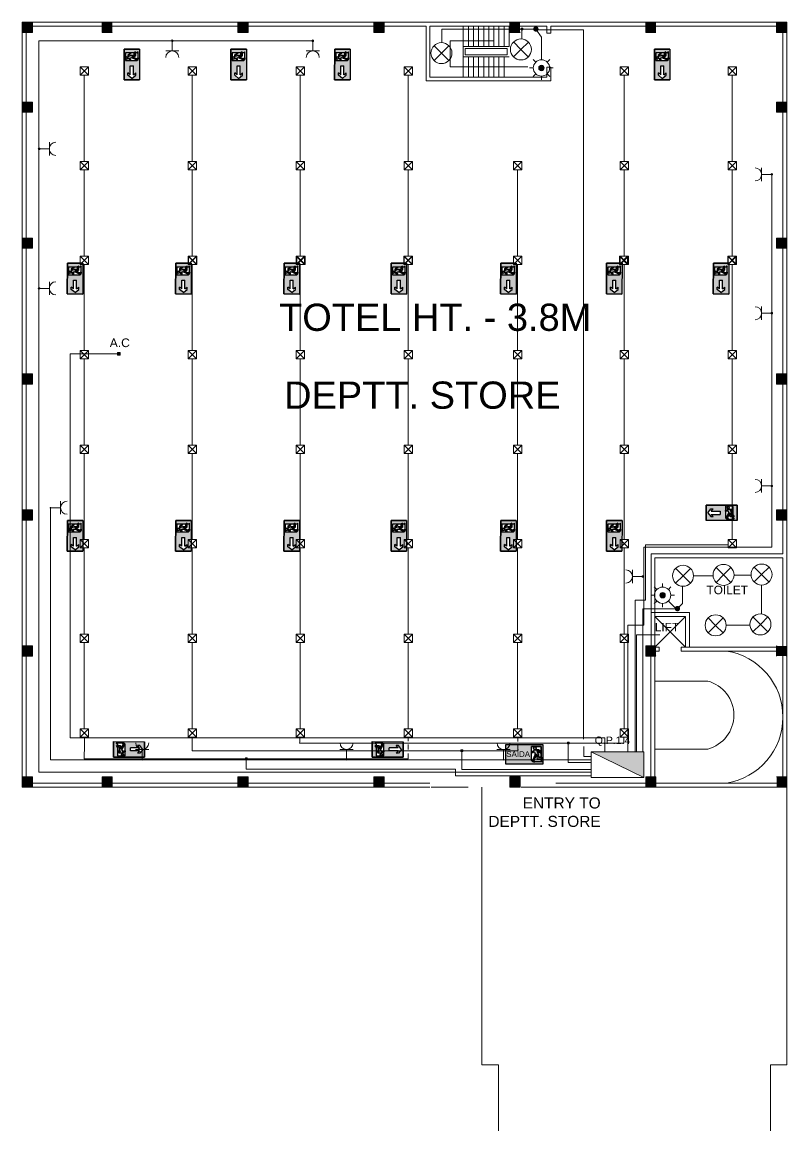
# Model space of a CAD drawing. Extents: x -17539 to 1421, y -3169 to 802964.
# Drawn here: x 92.1 to 137.1, y 411.4 to 476.6 of the extents above; entities that cross this region are included whole.
import ezdxf
from ezdxf.enums import TextEntityAlignment as Align

# ---------------------------------------------------------------- set-up
doc = ezdxf.new("R2010")
doc.units = 0
doc.header["$LTSCALE"] = 25
doc.header["$MEASUREMENT"] = 0
doc.linetypes.add('CENTER2', pattern=[1.125, 0.75, -0.125, 0.125, -0.125])
doc.linetypes.add('DASHED2', pattern=[0.375, 0.25, -0.125])
doc.layers.get('0').update_dxf_attribs({"lineweight": 9})
for name, color, linetype, lineweight in [('Iluminação', 10, 'Continuous', 9), ('Quadros', 50, 'Continuous', 9), ('www.cadblocksfree.com', 7, 'Continuous', 9)]:
    doc.layers.add(name, color=color, linetype=linetype, lineweight=lineweight)
doc.layers.add('Simbologia de Emergência', color=6, linetype='Continuous')
doc.layers.add('Tomadas', color=3, linetype='Continuous', lineweight=9, true_color=0x00f500)
doc.styles.add('AGORA COTA', font='arial.ttf')
doc.styles.add('ROMANS', font='arial.ttf')
doc.styles.get("Standard").update_dxf_attribs({"font": 'arial.ttf'})

# ---------------------------------------------------------------- blocks, each defined once
blk = doc.blocks.new('Luminárias 2')
at = {"layer": 'Iluminação'}
for p, q in [((-0.485, 0.485), (0, 0)), ((-0.485, 0), (0, 0.485))]:
    blk.add_line(p, q, dxfattribs=at)
blk.add_lwpolyline([(-0.485, 0.485), (0, 0.485), (0, 0), (-0.485, 0)], close=True, dxfattribs=at)
blk = doc.blocks.new('Caixa de Derivação')
at = {"layer": 'Iluminação'}
h = blk.add_hatch(color=256, dxfattribs=at)
h.dxf.hatch_style = 1
h.paths.add_polyline_path([(0.052, 0.051), (-0.048, 0.051), (-0.048, -0.049), (0.052, -0.049)])
blk.add_lwpolyline([(-0.048, 0.051), (0.052, 0.051), (0.052, -0.049), (-0.048, -0.049)], close=True, dxfattribs=at)
blk = doc.blocks.new('Ponto de Luz')
for q in [(-0.438, -0.436), (-0.437, 0.437), (0.438, 0.436), (0.437, -0.437)]:
    blk.add_line((0, 0), q)
blk.add_circle((0, 0), 0.618)
blk = doc.blocks.new('sensor movimento')
for p, q in [((0.001, 0.48), (0.001, 0.697)), ((-0.48, 0.001), (-0.697, 0.001)), ((-0.697, 0.001), (-0.697, 0.001)), ((-0.338, 0.34), (-0.491, 0.494)), ((0.338, 0.34), (0.491, 0.494)), ((0.48, 0.001), (0.697, 0.001)), ((0.697, 0.001), (0.697, 0.002)), ((-0.336, -0.342), (-0.488, -0.497)), ((0.001, -0.48), (0.001, -0.697)), ((0.001, -0.697), (0.001, -0.507)), ((0.337, -0.341), (0.491, -0.494))]:
    blk.add_line(p, q)
for radius in [0.48, 0.159]:
    blk.add_circle((0, 0), radius)
blk = doc.blocks.new('Tomada')
for p, q in [((0, 0), (-0.97, 0)), ((0, 0.63), (0, 0)), ((0, 0), (0, -0.63))]:
    blk.add_line(p, q)
blk.add_arc((0.62, 0), 0.622, 90, 270)
blk = doc.blocks.new('quadro eletrico')
h = blk.add_hatch(color=256)
h.dxf.hatch_style = 1
h.paths.add_polyline_path([(1.839, -0.788), (-1.457, 0.809), (-1.457, -0.788)])
blk.add_line((-1.457, 0.809), (1.839, -0.788))
blk.add_lwpolyline([(-1.457, 0.809), (1.839, 0.809), (1.839, -0.788), (-1.457, -0.788)], close=True)
blk = doc.blocks.new('Quadro')
at = {"xscale": 0.6593095434044552, "yscale": 0.6593095434044552, "zscale": 0.6593095434044552}
blk.add_blockref('quadro eletrico', (-0.091, 0.017), dxfattribs=at)
blk = doc.blocks.new('emergencia saida')
at = {"layer": 'Simbologia de Emergência'}
h = blk.add_hatch(color=98, dxfattribs=at)
h.paths.add_polyline_path([(-0.097, 0.169), (-0.097, 1.056), (-1.871, 1.056), (-1.871, 0.169)])
h.paths.add_polyline_path([(-0.638, 0.322), (-0.638, 0.988), (-0.194, 0.988), (-0.194, 0.486), (-0.185, 0.486), (-0.137, 0.406), (-0.194, 0.406), (-0.194, 0.322), (-0.131, 0.259), (-0.575, 0.259)], flags=16)
h.paths.add_polyline_path([(-0.552, 0.906, -1), (-0.426, 0.906, -1)], flags=0)
h.paths.add_polyline_path([(-0.582, 0.323), (-0.511, 0.323), (-0.481, 0.259), (-0.552, 0.259)], flags=0)
h.paths.add_polyline_path([(-0.474, 0.602, 0.215507), (-0.473, 0.66), (-0.51, 0.748), (-0.568, 0.7), (-0.638, 0.7), (-0.638, 0.747), (-0.585, 0.747), (-0.501, 0.817, -0.204141), (-0.48, 0.826), (-0.305, 0.826, -0.263654), (-0.28, 0.812), (-0.226, 0.722, -1), (-0.266, 0.698), (-0.315, 0.779), (-0.377, 0.779), (-0.322, 0.644, -0.095479), (-0.317, 0.617), (-0.317, 0.481), (-0.187, 0.481), (-0.145, 0.41), (-0.366, 0.41, -0.414214), (-0.389, 0.433), (-0.389, 0.599, 0.740976), (-0.403, 0.6), (-0.53, 0.331), (-0.601, 0.331)], flags=0)
for p, q in [((-0.097, 0.169), (-0.097, 1.056)), ((-0.194, 0.988), (-0.638, 0.988)), ((-0.585, 0.747), (-0.638, 0.747)), ((-0.568, 0.7), (-0.638, 0.7)), ((-0.474, 0.602), (-0.601, 0.331)), ((-0.496, 0.821), (-0.585, 0.747)), ((-0.51, 0.748), (-0.568, 0.7)), ((-0.403, 0.6), (-0.53, 0.331)), ((-0.51, 0.748), (-0.473, 0.66)), ((-0.48, 0.826), (-0.305, 0.826)), ((-0.389, 0.599), (-0.389, 0.433)), ((-0.315, 0.779), (-0.377, 0.779)), ((-0.377, 0.779), (-0.322, 0.644)), ((-0.317, 0.617), (-0.317, 0.481)), ((-0.266, 0.698), (-0.315, 0.779)), ((-0.28, 0.812), (-0.226, 0.722)), ((-0.194, 0.486), (-0.194, 0.988)), ((-1.871, 0.169), (-0.097, 0.169)), ((-0.638, 0.322), (-0.575, 0.259)), ((-0.601, 0.331), (-0.53, 0.331)), ((-0.552, 0.259), (-0.582, 0.323)), ((-0.582, 0.323), (-0.511, 0.323)), ((-0.481, 0.259), (-0.511, 0.323)), ((-0.366, 0.41), (-0.145, 0.41)), ((-0.317, 0.481), (-0.187, 0.481)), ((-0.194, 0.486), (-0.185, 0.486)), ((-0.194, 0.322), (-0.194, 0.406)), ((-0.194, 0.406), (-0.137, 0.406)), ((-0.194, 0.322), (-0.131, 0.259)), ((-0.187, 0.481), (-0.145, 0.41)), ((-0.185, 0.486), (-0.137, 0.406))]:
    blk.add_line(p, q, dxfattribs=at)
at = {"layer": 'Simbologia de Emergência', "color": 7, "true_color": 0xffffff}
for points in [[(-0.097, 1.056), (-1.871, 1.056), (-1.871, 0.169), (-0.097, 0.169), (-0.097, 1.056)], [(-0.638, 0.322), (-0.638, 0.988), (-0.194, 0.988), (-0.194, 0.486), (-0.185, 0.486), (-0.137, 0.406), (-0.194, 0.406), (-0.194, 0.322), (-0.131, 0.259), (-0.575, 0.259), (-0.638, 0.322)], [(-0.511, 0.323), (-0.582, 0.323), (-0.552, 0.259), (-0.481, 0.259), (-0.511, 0.323)]]:
    blk.add_lwpolyline(points, close=True, dxfattribs=at)
for points in [[(-0.403, 0.6, -0.740976), (-0.389, 0.599), (-0.389, 0.433, 0.414214), (-0.366, 0.41), (-0.145, 0.41), (-0.187, 0.481), (-0.317, 0.481), (-0.317, 0.617, 0.095479), (-0.322, 0.644), (-0.377, 0.779), (-0.315, 0.779), (-0.266, 0.698, 1), (-0.226, 0.722), (-0.28, 0.812, 0.263654), (-0.305, 0.826), (-0.48, 0.826, 0.148058), (-0.496, 0.821), (-0.585, 0.747), (-0.638, 0.747), (-0.638, 0.7), (-0.568, 0.7), (-0.51, 0.748), (-0.473, 0.66, -0.215507), (-0.474, 0.602), (-0.601, 0.331), (-0.53, 0.331), (-0.403, 0.6, -0.740976)], [(-0.552, 0.906, -1), (-0.426, 0.906, -1), (-0.552, 0.906, -1)]]:
    blk.add_lwpolyline(points, format="xyb", close=True, dxfattribs=at)
at = {"layer": 'Simbologia de Emergência'}
blk.add_lwpolyline([(-0.403, 0.6, -0.038289), (-0.403, 0.601), (-0.403, 0.6, -0.038289)], format="xyb", close=True, dxfattribs=at)
blk.add_circle((-0.489, 0.906), 0.0631, dxfattribs=at)
for centre, radius, start, end in [((-0.48, 0.797), 0.029, 89.9965, 123.6843), ((-0.538, 0.632), 0.071, 334.7085, 23.3555), ((-0.396, 0.597), 0.00762, 12.9437, 159.094), ((-0.388, 0.617), 0.071, 359.9965, 21.8123), ((-0.305, 0.797), 0.029, 30.9159, 89.9965), ((-0.246, 0.71), 0.0234, 210.9159, 30.9159), ((-0.366, 0.433), 0.0222, 179.9965, 269.9965)]:
    blk.add_arc(centre, radius, start, end, dxfattribs=at)
at = {"layer": 'Simbologia de Emergência', "color": 0, "style": 'AGORA COTA'}
blk.add_text('SAÍDA', height=0.2665, rotation=359.9965, dxfattribs=at).set_placement((-1.27, 0.493), align=Align.CENTER)
blk = doc.blocks.new('emergencia seta')
at = {"layer": 'Simbologia de Emergência'}
h = blk.add_hatch(color=98, dxfattribs=at)
h.paths.add_polyline_path([(1.001, 0.298), (0.094, 0.296), (-0.813, 0.294), (-0.811, -0.613), (1.003, -0.609)])
h.paths.add_polyline_path([(-0.131, -0.455), (-0.195, -0.52), (-0.649, -0.521), (-0.585, -0.456), (-0.585, -0.371), (-0.643, -0.371), (-0.595, -0.289), (-0.585, -0.289), (-0.587, 0.224), (-0.133, 0.225)], flags=16)
h.paths.add_polyline_path([(-0.372, -0.172, 0.038289), (-0.372, -0.171)], flags=0)
h.paths.add_polyline_path([(0.186, -0.248), (0.185, -0.067), (0.706, -0.066), (0.597, 0.07), (0.733, 0.07), (0.915, -0.156), (0.734, -0.383), (0.598, -0.383), (0.706, -0.247)], flags=16)
h.paths.add_polyline_path([(-0.349, 0.142, -1), (-0.221, 0.142, -1)], flags=0)
h.paths.add_polyline_path([(-0.188, -0.455), (-0.261, -0.455), (-0.291, -0.52), (-0.218, -0.52)], flags=16)
h.paths.add_polyline_path([(-0.3, -0.17, -0.215507), (-0.301, -0.11), (-0.263, -0.02), (-0.204, -0.069), (-0.132, -0.069), (-0.132, -0.021), (-0.187, -0.021), (-0.277, 0.054, 0.148058), (-0.294, 0.059), (-0.473, 0.059, 0.263654), (-0.498, 0.044), (-0.553, -0.048, 1), (-0.512, -0.072), (-0.462, 0.011), (-0.399, 0.011), (-0.454, -0.127, 0.095479), (-0.459, -0.154), (-0.459, -0.293), (-0.592, -0.294), (-0.635, -0.366), (-0.409, -0.366, 0.414214), (-0.386, -0.343), (-0.387, -0.173, -0.740976), (-0.372, -0.172), (-0.241, -0.446), (-0.169, -0.446)], flags=0)
for p, q in [((-0.813, 0.294), (1.001, 0.298)), ((-0.811, -0.613), (-0.813, 0.294)), ((1.001, 0.298), (1.003, -0.609)), ((1.001, 0.298), (1.001, 0.298)), ((1.001, 0.298), (1.003, -0.609)), ((1.001, 0.298), (1.001, 0.298))]:
    blk.add_line(p, q, dxfattribs=at)
at = {"layer": 'Simbologia de Emergência', "color": 7, "linetype": 'ByBlock', "lineweight": -2, "true_color": 0xffffff}
for p, q in [((1.001, 0.298), (-0.813, 0.294)), ((-0.813, 0.294), (-0.811, -0.613)), ((-0.587, 0.224), (-0.133, 0.225)), ((-0.587, 0.224), (-0.133, 0.225)), ((-0.587, 0.224), (-0.133, 0.225)), ((-0.585, -0.289), (-0.587, 0.224)), ((-0.585, -0.289), (-0.587, 0.224)), ((-0.585, -0.289), (-0.587, 0.224)), ((-0.498, 0.044), (-0.553, -0.048)), ((-0.498, 0.044), (-0.553, -0.048)), ((-0.498, 0.044), (-0.553, -0.048)), ((-0.512, -0.072), (-0.462, 0.011)), ((-0.512, -0.072), (-0.462, 0.011)), ((-0.512, -0.072), (-0.462, 0.011)), ((-0.294, 0.059), (-0.473, 0.059)), ((-0.294, 0.059), (-0.473, 0.059)), ((-0.294, 0.059), (-0.473, 0.059)), ((-0.462, 0.011), (-0.399, 0.011)), ((-0.462, 0.011), (-0.399, 0.011)), ((-0.462, 0.011), (-0.399, 0.011)), ((-0.399, 0.011), (-0.454, -0.127)), ((-0.399, 0.011), (-0.454, -0.127)), ((-0.399, 0.011), (-0.454, -0.127)), ((-0.349, 0.142), (-0.349, 0.142)), ((-0.277, 0.054), (-0.187, -0.021)), ((-0.277, 0.054), (-0.187, -0.021)), ((-0.187, -0.021), (-0.277, 0.054)), ((-0.133, 0.225), (-0.131, -0.455)), ((0.706, -0.066), (0.597, 0.07)), ((0.733, 0.07), (0.597, 0.07)), ((0.915, -0.156), (0.733, 0.07)), ((1.003, -0.609), (1.001, 0.298)), ((1.003, -0.609), (1.001, 0.298)), ((-0.811, -0.613), (1.003, -0.609)), ((-0.585, -0.456), (-0.649, -0.521)), ((-0.585, -0.456), (-0.649, -0.521)), ((-0.649, -0.521), (-0.585, -0.456)), ((-0.195, -0.52), (-0.649, -0.521)), ((-0.595, -0.289), (-0.643, -0.371)), ((-0.595, -0.289), (-0.643, -0.371)), ((-0.643, -0.371), (-0.595, -0.289)), ((-0.585, -0.371), (-0.643, -0.371)), ((-0.585, -0.371), (-0.643, -0.371)), ((-0.585, -0.371), (-0.643, -0.371)), ((-0.592, -0.294), (-0.635, -0.366)), ((-0.592, -0.294), (-0.635, -0.366)), ((-0.592, -0.294), (-0.635, -0.366)), ((-0.409, -0.366), (-0.635, -0.366)), ((-0.409, -0.366), (-0.635, -0.366)), ((-0.635, -0.366), (-0.409, -0.366)), ((-0.585, -0.289), (-0.595, -0.289)), ((-0.585, -0.289), (-0.595, -0.289)), ((-0.595, -0.289), (-0.585, -0.289)), ((-0.459, -0.293), (-0.592, -0.294)), ((-0.459, -0.293), (-0.592, -0.294)), ((-0.459, -0.293), (-0.592, -0.294)), ((-0.585, -0.456), (-0.585, -0.371)), ((-0.585, -0.456), (-0.585, -0.371)), ((-0.585, -0.456), (-0.585, -0.371)), ((-0.459, -0.154), (-0.459, -0.293)), ((-0.459, -0.154), (-0.459, -0.293)), ((-0.459, -0.154), (-0.459, -0.293)), ((-0.387, -0.173), (-0.386, -0.343)), ((-0.387, -0.173), (-0.386, -0.343)), ((-0.386, -0.343), (-0.387, -0.173)), ((-0.372, -0.171), (-0.372, -0.172)), ((-0.372, -0.172), (-0.241, -0.446)), ((-0.372, -0.172), (-0.241, -0.446)), ((-0.372, -0.172), (-0.372, -0.172)), ((-0.372, -0.172), (-0.241, -0.446)), ((-0.263, -0.02), (-0.301, -0.11)), ((-0.263, -0.02), (-0.301, -0.11)), ((-0.301, -0.11), (-0.263, -0.02)), ((-0.3, -0.17), (-0.169, -0.446)), ((-0.3, -0.17), (-0.169, -0.446)), ((-0.169, -0.446), (-0.3, -0.17)), ((-0.291, -0.52), (-0.261, -0.455)), ((-0.291, -0.52), (-0.261, -0.455)), ((-0.261, -0.455), (-0.291, -0.52)), ((-0.291, -0.52), (-0.218, -0.52)), ((-0.263, -0.02), (-0.204, -0.069)), ((-0.263, -0.02), (-0.204, -0.069)), ((-0.263, -0.02), (-0.204, -0.069)), ((-0.263, -0.02), (-0.263, -0.02)), ((-0.188, -0.455), (-0.261, -0.455)), ((-0.188, -0.455), (-0.261, -0.455)), ((-0.188, -0.455), (-0.261, -0.455)), ((-0.169, -0.446), (-0.241, -0.446)), ((-0.169, -0.446), (-0.241, -0.446)), ((-0.241, -0.446), (-0.169, -0.446)), ((-0.218, -0.52), (-0.188, -0.455)), ((-0.218, -0.52), (-0.188, -0.455)), ((-0.218, -0.52), (-0.188, -0.455)), ((-0.204, -0.069), (-0.132, -0.069)), ((-0.204, -0.069), (-0.132, -0.069)), ((-0.204, -0.069), (-0.132, -0.069)), ((-0.131, -0.455), (-0.195, -0.52)), ((-0.131, -0.455), (-0.195, -0.52)), ((-0.131, -0.455), (-0.195, -0.52)), ((-0.188, -0.455), (-0.188, -0.455)), ((-0.187, -0.021), (-0.132, -0.021)), ((-0.187, -0.021), (-0.132, -0.021)), ((-0.132, -0.021), (-0.187, -0.021)), ((-0.132, -0.069), (-0.132, -0.021)), ((-0.131, -0.455), (-0.131, -0.455)), ((0.706, -0.066), (0.185, -0.067)), ((0.185, -0.067), (0.186, -0.248)), ((0.706, -0.247), (0.186, -0.248)), ((0.706, -0.247), (0.598, -0.383)), ((0.734, -0.383), (0.598, -0.383)), ((0.915, -0.156), (0.734, -0.383))]:
    blk.add_line(p, q, dxfattribs=at)
blk.add_circle((-0.285, 0.142), 0.0645, dxfattribs=at)
blk.add_circle((-0.285, 0.142), 0.0645, dxfattribs=at)
for centre, radius, start, end in [((-0.473, 0.029), 0.0296, 90.13181, 149.21243), ((-0.473, 0.029), 0.0296, 90.13181, 149.21232), ((-0.473, 0.029), 0.0296, 90.13181, 149.21232), ((-0.285, 0.142), 0.0645, 0.13181, 180.13181), ((-0.285, 0.142), 0.0645, 180.13181, 0.13181), ((-0.294, 0.03), 0.0296, 56.44401, 90.13181), ((-0.294, 0.03), 0.0296, 56.44422, 90.13181), ((-0.294, 0.03), 0.0296, 56.44422, 90.13181), ((-0.532, -0.06), 0.024, 149.21243, 329.21243), ((-0.532, -0.06), 0.024, 149.21232, 329.21232), ((-0.532, -0.06), 0.024, 149.21232, 329.21232), ((-0.387, -0.154), 0.0726, 158.31607, 180.13181), ((-0.387, -0.154), 0.0726, 158.31577, 180.13181), ((-0.387, -0.154), 0.0726, 158.31577, 180.13181), ((-0.409, -0.343), 0.0227, 270.13181, 0.13181), ((-0.409, -0.343), 0.0227, 270.13181, 0.13181), ((-0.409, -0.343), 0.0227, 270.13181, 0.13181), ((-0.379, -0.174), 0.00779, 21.03434, 167.1846), ((-0.379, -0.174), 0.00779, 21.03434, 167.18455), ((-0.379, -0.174), 0.00779, 21.03434, 167.18455), ((-0.379, -0.174), 0.00779, 21.03434, 29.8052), ((-0.234, -0.138), 0.0726, 156.77285, 205.41985), ((-0.234, -0.138), 0.0726, 156.77312, 205.41977), ((-0.234, -0.138), 0.0726, 156.77312, 205.41977)]:
    blk.add_arc(centre, radius, start, end, dxfattribs=at)

msp = doc.modelspace()

# ---------------------------------------------------------------- hatches: boundary and pattern name
at = {"layer": 'Iluminação'}
h = msp.add_hatch(color=256, dxfattribs=at)
h.dxf.hatch_style = 1
h.paths.add_polyline_path([(122.495, 476.198, 1), (122.176, 476.198, 1)])
h = msp.add_hatch(color=256, dxfattribs=at)
h.dxf.hatch_style = 1
h.paths.add_polyline_path([(122.505, 473.904, 1), (122.824, 473.904, 1)])
h = msp.add_hatch(color=256, dxfattribs=at)
h.dxf.hatch_style = 1
h.paths.add_polyline_path([(129.954, 442.883, 1), (129.635, 442.883, 1)])
h = msp.add_hatch(color=256, dxfattribs=at)
h.dxf.hatch_style = 1
h.paths.add_polyline_path([(130.823, 442.095, 1), (130.504, 442.095, 1)])
at = {"layer": 'Tomadas'}
h = msp.add_hatch(color=256, dxfattribs=at)
h.dxf.hatch_style = 1
h.paths.add_polyline_path([(100.893, 475.505, 1), (100.986, 475.505, 1)])
h = msp.add_hatch(color=256, dxfattribs=at)
h.dxf.hatch_style = 1
h.paths.add_polyline_path([(109.16, 475.505, 1), (109.253, 475.505, 1)])
h = msp.add_hatch(color=256, dxfattribs=at)
h.dxf.hatch_style = 1
h.paths.add_polyline_path([(93.148, 469.146, 1), (93.055, 469.146, 1)])
h = msp.add_hatch(color=256, dxfattribs=at)
h.dxf.hatch_style = 1
h.paths.add_polyline_path([(136.268, 467.642, 1), (136.175, 467.642, 1)])
h = msp.add_hatch(color=256, dxfattribs=at)
h.dxf.hatch_style = 1
h.paths.add_polyline_path([(93.148, 460.939, 1), (93.055, 460.939, 1)])
h = msp.add_hatch(color=256, dxfattribs=at)
h.dxf.hatch_style = 1
h.paths.add_polyline_path([(136.268, 459.475, 1), (136.175, 459.475, 1)])
h = msp.add_hatch(color=256, dxfattribs=at)
h.dxf.hatch_style = 1
h.paths.add_polyline_path([(97.704, 457.159), (97.704, 457.002), (97.878, 457.002), (97.878, 457.159)])
h = msp.add_hatch(color=256, dxfattribs=at)
h.dxf.hatch_style = 1
h.paths.add_polyline_path([(136.268, 449.315, 1), (136.175, 449.315, 1)])
h = msp.add_hatch(color=256, dxfattribs=at)
h.dxf.hatch_style = 1
h.paths.add_polyline_path([(93.813, 448.031, 1), (93.72, 448.031, 1)])
h = msp.add_hatch(color=256, dxfattribs=at)
h.dxf.hatch_style = 1
h.paths.add_polyline_path([(128.668, 443.985, 1), (128.575, 443.985, 1)])
h = msp.add_hatch(color=256, dxfattribs=at)
h.dxf.hatch_style = 1
h.paths.add_polyline_path([(99.218, 433.201, 1), (99.125, 433.201, 1)])
h = msp.add_hatch(color=256, dxfattribs=at)
h.dxf.hatch_style = 1
h.paths.add_polyline_path([(111.244, 433.201, 1), (111.151, 433.201, 1)])
h = msp.add_hatch(color=256, dxfattribs=at)
h.dxf.hatch_style = 1
h.paths.add_polyline_path([(120.484, 433.201, 1), (120.391, 433.201, 1)])
at = {"layer": 'www.cadblocksfree.com', "linetype": 'CENTER2'}
for points in [[(92.103, 476.599), (92.703, 476.599), (92.703, 475.999), (92.103, 475.999)], [(96.803, 476.599), (97.403, 476.599), (97.403, 475.999), (96.803, 475.999)], [(104.803, 476.599), (105.403, 476.599), (105.403, 475.999), (104.803, 475.999)], [(112.803, 476.599), (113.403, 476.599), (113.403, 475.999), (112.803, 475.999)], [(120.803, 476.599), (121.403, 476.599), (121.403, 475.999), (120.803, 475.999)], [(128.803, 476.599), (129.403, 476.599), (129.403, 475.999), (128.803, 475.999)], [(136.503, 476.599), (137.103, 476.599), (137.103, 475.999), (136.503, 475.999)], [(92.103, 471.299), (92.703, 471.299), (92.703, 471.899), (92.103, 471.899)], [(136.503, 471.299), (137.103, 471.299), (137.103, 471.899), (136.503, 471.899)], [(92.103, 463.299), (92.703, 463.299), (92.703, 463.899), (92.103, 463.899)], [(136.503, 463.299), (137.103, 463.299), (137.103, 463.899), (136.503, 463.899)], [(92.103, 455.299), (92.703, 455.299), (92.703, 455.899), (92.103, 455.899)], [(136.503, 455.299), (137.103, 455.299), (137.103, 455.899), (136.503, 455.899)], [(92.103, 447.299), (92.703, 447.299), (92.703, 447.899), (92.103, 447.899)], [(136.503, 447.299), (137.103, 447.299), (137.103, 447.899), (136.503, 447.899)], [(92.103, 439.299), (92.703, 439.299), (92.703, 439.899), (92.103, 439.899)], [(128.803, 439.299), (129.403, 439.299), (129.403, 439.899), (128.803, 439.899)], [(136.503, 439.299), (137.103, 439.299), (137.103, 439.899), (136.503, 439.899)], [(92.103, 431.599), (92.703, 431.599), (92.703, 432.199), (92.103, 432.199)], [(96.803, 431.599), (97.403, 431.599), (97.403, 432.199), (96.803, 432.199)], [(104.803, 431.599), (105.403, 431.599), (105.403, 432.199), (104.803, 432.199)], [(112.803, 431.599), (113.403, 431.599), (113.403, 432.199), (112.803, 432.199)], [(120.803, 431.599), (121.403, 431.599), (121.403, 432.199), (120.803, 432.199)], [(128.803, 431.599), (129.403, 431.599), (129.403, 432.199), (128.803, 432.199)], [(136.503, 431.599), (137.103, 431.599), (137.103, 432.199), (136.503, 432.199)]]:
    msp.add_hatch(color=256, dxfattribs=at).paths.add_polyline_path(points)

# ---------------------------------------------------------------- linework, layer by layer
at = {"layer": 'Iluminação'}
for p, q in [((121.514, 476.191), (116.801, 476.191)), ((116.801, 476.191), (116.801, 475.396)), ((121.514, 475.61), (121.514, 476.191)), ((121.514, 476.191), (122.34, 476.191)), ((122.326, 476.193), (122.666, 475.713)), ((125.146, 476.153), (122.345, 476.153)), ((122.666, 474.601), (122.666, 475.713)), ((125.146, 434.406), (125.146, 476.153)), ((95.759, 468.405), (95.759, 473.48)), ((102.115, 468.405), (102.115, 473.48)), ((108.459, 468.405), (108.459, 473.48)), ((114.822, 468.405), (114.822, 473.48)), ((127.533, 468.405), (127.533, 473.48)), ((133.889, 468.405), (133.889, 473.48)), ((95.759, 468.16), (95.759, 468.166)), ((95.759, 462.835), (95.759, 467.92)), ((102.115, 462.835), (102.115, 467.92)), ((108.459, 462.835), (108.459, 467.92)), ((114.822, 462.835), (114.822, 467.92)), ((121.261, 462.835), (121.261, 467.92)), ((127.533, 462.835), (127.533, 467.92)), ((133.889, 462.835), (133.889, 467.92)), ((95.759, 462.59), (95.759, 462.596)), ((95.759, 457.275), (95.759, 462.35)), ((102.115, 457.275), (102.115, 462.35)), ((108.459, 457.275), (108.459, 462.35)), ((114.822, 457.275), (114.822, 462.35)), ((121.261, 457.275), (121.261, 462.35)), ((127.533, 457.275), (127.533, 462.35)), ((133.889, 457.275), (133.889, 462.35)), ((95.759, 457.03), (95.759, 457.036)), ((95.759, 451.715), (95.759, 456.79)), ((102.115, 451.715), (102.115, 456.79)), ((108.459, 451.715), (108.459, 456.79)), ((114.822, 451.715), (114.822, 456.79)), ((121.261, 451.715), (121.261, 456.79)), ((127.533, 451.715), (127.533, 456.79)), ((133.889, 451.715), (133.889, 456.79)), ((95.759, 451.47), (95.759, 451.476)), ((95.759, 446.155), (95.759, 451.23)), ((102.115, 446.155), (102.115, 451.23)), ((108.459, 446.155), (108.459, 451.23)), ((114.822, 446.155), (114.822, 451.23)), ((121.261, 446.155), (121.261, 451.23)), ((127.533, 446.155), (127.533, 451.23)), ((133.889, 446.155), (133.889, 451.23)), ((95.759, 445.91), (95.759, 445.916)), ((95.759, 440.585), (95.759, 445.67)), ((102.115, 440.585), (102.115, 445.67)), ((108.459, 440.585), (108.459, 445.67)), ((114.822, 440.585), (114.822, 445.67)), ((121.261, 440.585), (121.261, 445.67)), ((127.533, 440.585), (127.533, 445.67)), ((128.787, 442.589), (128.787, 445.854)), ((128.787, 445.854), (133.654, 445.854)), ((131.612, 444.027), (132.762, 444.027)), ((133.995, 444.059), (135.001, 444.059)), ((130.963, 442.393), (130.963, 443.415)), ((135.608, 443.482), (135.608, 441.78)), ((128.177, 442.589), (128.183, 433.661)), ((128.177, 442.589), (128.787, 442.589)), ((130.286, 442.389), (130.633, 442.046)), ((130.669, 442.103), (130.963, 442.393)), ((130.682, 442.078), (128.631, 442.078)), ((128.633, 442.078), (128.639, 433.661)), ((134.932, 441.122), (133.533, 441.122)), ((95.759, 440.34), (95.759, 440.346)), ((95.759, 435.025), (95.759, 440.1)), ((102.115, 435.025), (102.115, 440.1)), ((108.459, 435.025), (108.459, 440.1)), ((114.822, 435.025), (114.822, 440.1)), ((121.261, 435.025), (121.261, 440.1)), ((127.533, 435.025), (127.533, 440.1)), ((95.762, 434.54), (95.762, 434.102)), ((102.104, 434.77), (102.129, 434.77)), ((102.112, 434.54), (102.112, 434.228)), ((108.438, 434.54), (108.438, 434.248)), ((108.454, 434.77), (108.479, 434.77)), ((114.814, 434.77), (114.839, 434.77)), ((114.822, 434.54), (114.822, 434.292)), ((121.254, 434.77), (121.279, 434.77)), ((121.268, 434.54), (121.268, 434.281)), ((127.517, 434.54), (127.517, 434.186)), ((95.76, 433.264), (95.762, 434.102)), ((102.111, 433.735), (102.112, 434.228)), ((108.433, 434.186), (108.438, 434.248)), ((127.517, 434.186), (108.433, 434.186)), ((114.822, 434.106), (114.822, 433.807)), ((121.267, 434.08), (121.267, 433.735)), ((124.236, 433.046), (124.236, 434.186)), ((125.15, 433.398), (125.15, 433.977)), ((114.829, 433.264), (95.76, 433.264)), ((121.267, 433.735), (102.111, 433.735)), ((105.29, 432.64), (105.29, 433.264)), ((114.829, 433.569), (114.829, 433.264)), ((117.975, 432.629), (117.975, 433.735)), ((125.598, 433.398), (125.15, 433.398)), ((117.605, 432.64), (105.29, 432.64)), ((117.605, 432.253), (117.605, 432.64)), ((125.598, 432.629), (117.975, 432.629)), ((124.236, 433.046), (125.598, 433.046)), ((125.598, 432.253), (117.605, 432.253))]:
    msp.add_line(p, q, dxfattribs=at)
at = {"layer": 'Tomadas'}
for p, q in [((93.079, 475.505), (109.207, 475.505)), ((93.079, 432.481), (93.079, 475.505)), ((136.219, 445.711), (136.219, 467.644)), ((94.928, 434.496), (94.928, 457.086)), ((94.928, 457.086), (97.71, 457.086)), ((93.766, 433.207), (93.766, 447.999)), ((128.684, 441.128), (128.684, 445.711)), ((128.684, 445.711), (136.219, 445.711)), ((127.738, 433.641), (127.738, 441.128)), ((127.738, 441.128), (128.684, 441.128)), ((128.257, 433.661), (128.257, 440.549)), ((128.257, 440.549), (129.623, 440.549)), ((126.401, 434.493), (94.928, 434.493)), ((126.401, 434.493), (126.401, 433.663)), ((125.598, 433.207), (93.766, 433.207)), ((125.613, 432.481), (93.079, 432.481))]:
    msp.add_line(p, q, dxfattribs=at)
msp.add_lwpolyline([(97.704, 457.159), (97.878, 457.159), (97.878, 457.002), (97.704, 457.002)], close=True, dxfattribs=at)
for centre in [(100.939, 475.505), (109.207, 475.505), (93.101, 469.146), (136.222, 467.642), (93.101, 460.939), (136.222, 459.475), (136.222, 449.315), (128.622, 443.985)]:
    msp.add_circle(centre, 0.0466, dxfattribs=at)
at = {"layer": 'www.cadblocksfree.com'}
for p, q in [((92.103, 476.599), (92.103, 431.599)), ((137.103, 476.599), (92.103, 476.599)), ((92.103, 476.599), (92.703, 476.599)), ((92.103, 475.999), (92.103, 476.599)), ((92.333, 476.369), (92.333, 431.83)), ((115.873, 476.369), (92.334, 476.369)), ((92.703, 476.599), (92.703, 475.999)), ((96.803, 476.599), (97.403, 476.599)), ((96.803, 475.999), (96.803, 476.599)), ((104.803, 476.599), (105.403, 476.599)), ((104.803, 475.999), (104.803, 476.599)), ((105.403, 476.599), (105.403, 475.999)), ((112.803, 476.599), (113.403, 476.599)), ((112.803, 475.999), (112.803, 476.599)), ((113.403, 476.599), (113.403, 475.999)), ((114.912, 476.599), (115.512, 476.599)), ((115.873, 476.369), (115.873, 473.139)), ((122.988, 476.369), (116.103, 476.369)), ((116.103, 476.369), (116.103, 473.369)), ((116.103, 473.37), (116.103, 476.369)), ((118.064, 475.169), (118.064, 476.369)), ((118.364, 475.169), (118.364, 476.369)), ((118.664, 475.169), (118.664, 476.369)), ((118.964, 475.169), (118.964, 476.369)), ((119.264, 475.169), (119.264, 476.369)), ((119.564, 475.169), (119.564, 476.369)), ((119.864, 475.169), (119.864, 476.369)), ((120.164, 475.169), (120.164, 476.369)), ((120.164, 475.169), (120.164, 476.369)), ((120.464, 475.169), (120.464, 476.369)), ((120.764, 475.169), (120.764, 476.369)), ((120.803, 475.999), (120.803, 476.599)), ((122.988, 475.943), (122.988, 476.369)), ((136.873, 476.369), (123.218, 476.369)), ((123.218, 475.943), (123.218, 476.369)), ((124.333, 476.369), (123.218, 476.369)), ((128.803, 475.999), (128.803, 476.599)), ((136.503, 476.599), (137.103, 476.599)), ((136.503, 475.999), (136.503, 476.599)), ((136.873, 445.319), (136.873, 476.369)), ((137.103, 431.599), (137.103, 476.599)), ((137.103, 476.599), (137.103, 475.999)), ((92.703, 475.999), (92.103, 475.999)), ((97.403, 475.999), (96.803, 475.999)), ((105.403, 475.999), (104.803, 475.999)), ((113.403, 475.999), (112.803, 475.999)), ((121.403, 475.999), (120.803, 475.999)), ((122.988, 475.943), (123.218, 475.943)), ((129.403, 475.999), (128.803, 475.999)), ((137.103, 475.999), (136.503, 475.999)), ((117.284, 475.499), (119.864, 475.499)), ((117.284, 473.965), (117.284, 475.499)), ((120.764, 475.169), (118.064, 475.169)), ((118.064, 474.569), (118.064, 475.169)), ((120.648, 475.054), (118.179, 475.054)), ((118.179, 474.685), (118.179, 475.054)), ((120.649, 474.685), (120.649, 475.054)), ((118.064, 474.569), (120.764, 474.569)), ((118.064, 473.369), (118.064, 474.569)), ((118.179, 474.684), (120.648, 474.684)), ((118.364, 473.369), (118.364, 474.569)), ((118.664, 473.369), (118.664, 474.569)), ((118.964, 473.369), (118.964, 474.569)), ((119.264, 473.369), (119.264, 474.569)), ((119.564, 473.369), (119.564, 474.569)), ((119.864, 473.369), (119.864, 474.569)), ((120.164, 473.369), (120.164, 474.569)), ((120.164, 473.369), (120.164, 474.569)), ((120.464, 473.369), (120.464, 474.569)), ((121.868, 473.965), (117.284, 473.965)), ((122.988, 473.943), (123.218, 473.943)), ((122.988, 473.37), (122.988, 473.943)), ((123.218, 473.139), (123.218, 473.943)), ((115.873, 473.139), (123.218, 473.139)), ((116.104, 473.369), (122.988, 473.369)), ((92.103, 471.899), (92.103, 471.299)), ((92.703, 471.899), (92.103, 471.899)), ((92.703, 471.299), (92.703, 471.899)), ((136.503, 471.899), (136.503, 471.299)), ((137.103, 471.899), (136.503, 471.899)), ((137.103, 471.299), (137.103, 471.899)), ((92.103, 471.299), (92.703, 471.299)), ((136.503, 471.299), (137.103, 471.299)), ((92.103, 463.899), (92.103, 463.299)), ((92.703, 463.899), (92.103, 463.899)), ((92.703, 463.299), (92.703, 463.899)), ((136.503, 463.899), (136.503, 463.299)), ((137.103, 463.899), (136.503, 463.899)), ((137.103, 463.299), (137.103, 463.899)), ((92.103, 463.299), (92.703, 463.299)), ((136.503, 463.299), (137.103, 463.299)), ((92.103, 455.899), (92.103, 455.299)), ((92.703, 455.899), (92.103, 455.899)), ((92.703, 455.299), (92.703, 455.899)), ((136.503, 455.899), (136.503, 455.299)), ((137.103, 455.899), (136.503, 455.899)), ((137.103, 455.299), (137.103, 455.899)), ((92.103, 455.299), (92.703, 455.299)), ((112.803, 455.299), (113.403, 455.299)), ((136.503, 455.299), (137.103, 455.299)), ((137.103, 431.599), (137.103, 454.79)), ((92.103, 447.899), (92.103, 447.299)), ((92.703, 447.899), (92.103, 447.899)), ((92.703, 447.299), (92.703, 447.899)), ((136.503, 447.899), (136.503, 447.299)), ((137.103, 447.899), (136.503, 447.899)), ((137.103, 447.299), (137.103, 447.899)), ((92.103, 447.299), (92.703, 447.299)), ((136.503, 447.299), (137.103, 447.299)), ((129.11, 445.319), (136.873, 445.319)), ((129.11, 445.319), (129.11, 439.829)), ((129.34, 439.829), (129.34, 445.089)), ((129.34, 445.089), (136.873, 445.089)), ((136.873, 439.829), (136.873, 445.089)), ((129.11, 441.859), (131.37, 441.859)), ((129.34, 441.629), (131.14, 441.629)), ((129.34, 441.629), (131.14, 439.829)), ((131.14, 441.629), (129.34, 439.829)), ((131.14, 439.829), (131.14, 441.629)), ((131.37, 439.829), (131.37, 441.859)), ((92.103, 439.899), (92.103, 439.299)), ((92.703, 439.899), (92.103, 439.899)), ((92.703, 439.299), (92.703, 439.899)), ((129.403, 439.899), (128.803, 439.899)), ((128.803, 439.899), (128.803, 439.299)), ((129.103, 431.829), (129.103, 439.829)), ((129.581, 439.829), (129.11, 439.829)), ((129.581, 439.829), (129.581, 439.599)), ((130.893, 439.829), (130.893, 439.599)), ((130.893, 439.829), (137.103, 439.829)), ((136.503, 439.899), (136.503, 439.299)), ((92.103, 439.299), (92.703, 439.299)), ((128.803, 439.299), (129.403, 439.299)), ((129.333, 439.599), (129.581, 439.599)), ((129.333, 431.829), (129.333, 439.599)), ((130.893, 439.599), (136.873, 439.599)), ((131.318, 439.599), (131.531, 439.599)), ((136.873, 431.83), (136.873, 439.599)), ((129.333, 437.829), (132.446, 437.829)), ((129.333, 433.829), (132.446, 433.829)), ((92.103, 432.199), (92.103, 431.599)), ((92.703, 432.199), (92.103, 432.199)), ((92.334, 431.829), (116.103, 431.829)), ((92.703, 431.599), (92.703, 432.199)), ((96.803, 432.199), (96.803, 431.599)), ((97.403, 432.199), (96.803, 432.199)), ((97.403, 431.599), (97.403, 432.199)), ((104.803, 432.199), (104.803, 431.599)), ((105.403, 432.199), (104.803, 432.199)), ((105.403, 431.599), (105.403, 432.199)), ((112.803, 432.199), (112.803, 431.599)), ((113.403, 432.199), (112.803, 432.199)), ((113.403, 431.599), (113.403, 432.199)), ((120.803, 432.199), (120.803, 431.599)), ((121.403, 432.199), (120.803, 432.199)), ((121.403, 431.599), (121.403, 432.199)), ((123.512, 431.829), (129.103, 431.829)), ((129.403, 432.199), (128.803, 432.199)), ((128.803, 432.199), (128.803, 431.599)), ((129.333, 431.829), (136.873, 431.829)), ((129.403, 431.599), (129.403, 432.199)), ((129.403, 431.599), (129.403, 431.829)), ((137.103, 432.199), (136.503, 432.199)), ((92.103, 431.599), (116.103, 431.599)), ((92.103, 431.599), (92.703, 431.599)), ((96.803, 431.599), (97.403, 431.599)), ((104.803, 431.599), (105.403, 431.599)), ((112.803, 431.599), (113.403, 431.599)), ((120.803, 431.599), (121.403, 431.599)), ((122.027, 431.599), (122.627, 431.599)), ((123.512, 431.599), (137.103, 431.599)), ((130.612, 431.599), (131.212, 431.599))]:
    msp.add_line(p, q, dxfattribs=at)
at = {"layer": 'www.cadblocksfree.com', "linetype": 'CENTER2'}
for p, q in [((92.703, 476.599), (92.103, 475.999)), ((92.703, 475.999), (92.103, 476.599)), ((97.403, 476.599), (96.803, 475.999)), ((97.403, 475.999), (96.803, 476.599)), ((105.403, 476.599), (104.803, 475.999)), ((105.403, 475.999), (104.803, 476.599)), ((113.403, 476.599), (112.803, 475.999)), ((113.403, 475.999), (112.803, 476.599)), ((121.403, 476.599), (120.803, 475.999)), ((121.403, 475.999), (120.803, 476.599)), ((129.403, 476.599), (128.803, 475.999)), ((137.103, 476.599), (136.503, 475.999)), ((137.103, 475.999), (136.503, 476.599)), ((92.703, 471.299), (92.103, 471.899)), ((92.703, 471.899), (92.103, 471.299)), ((137.103, 471.299), (136.503, 471.899)), ((137.103, 471.899), (136.503, 471.299)), ((92.703, 463.299), (92.103, 463.899)), ((92.703, 463.899), (92.103, 463.299)), ((137.103, 463.299), (136.503, 463.899)), ((137.103, 463.899), (136.503, 463.299)), ((92.703, 455.299), (92.103, 455.899)), ((92.703, 455.899), (92.103, 455.299)), ((137.103, 455.299), (136.503, 455.899)), ((137.103, 455.899), (136.503, 455.299)), ((92.703, 447.299), (92.103, 447.899)), ((92.703, 447.899), (92.103, 447.299)), ((137.103, 447.299), (136.503, 447.899)), ((137.103, 447.899), (136.503, 447.299)), ((92.703, 439.299), (92.103, 439.899)), ((92.703, 439.899), (92.103, 439.299)), ((129.403, 439.299), (128.803, 439.899)), ((129.403, 439.899), (128.803, 439.299)), ((137.103, 439.299), (136.503, 439.899)), ((92.703, 431.599), (92.103, 432.199)), ((92.703, 432.199), (92.103, 431.599)), ((97.403, 431.599), (96.803, 432.199)), ((97.403, 432.199), (96.803, 431.599)), ((105.403, 431.599), (104.803, 432.199)), ((105.403, 432.199), (104.803, 431.599)), ((113.403, 431.599), (112.803, 432.199)), ((113.403, 432.199), (112.803, 431.599)), ((121.403, 431.599), (120.803, 432.199)), ((121.403, 432.199), (120.803, 431.599)), ((129.403, 431.599), (128.803, 432.199)), ((129.403, 432.199), (128.803, 431.599))]:
    msp.add_line(p, q, dxfattribs=at)
at = {"layer": 'www.cadblocksfree.com', "linetype": 'DASHED2'}
msp.add_line((137.103, 431.599), (116.173, 431.599), dxfattribs=at)
msp.add_line((137.103, 431.599), (116.173, 431.599), dxfattribs=at)
at = {"layer": 'www.cadblocksfree.com', "color": 5, "linetype": 'DASHED2', "ltscale": 10}
for p, q in [((119.163, 415.254), (119.163, 431.599)), ((119.163, 415.254), (119.163, 431.599)), ((137.103, 431.599), (137.103, 415.254)), ((137.103, 431.599), (137.103, 415.254)), ((120.133, 415.254), (119.163, 415.254)), ((120.133, 415.254), (119.163, 415.254)), ((120.133, 411.369), (120.133, 415.254)), ((120.133, 411.369), (120.133, 415.254)), ((136.133, 415.254), (136.133, 411.369)), ((137.103, 415.254), (136.133, 415.254)), ((136.133, 415.254), (136.133, 411.369)), ((137.103, 415.254), (136.133, 415.254))]:
    msp.add_line(p, q, dxfattribs=at)
at = {"layer": 'www.cadblocksfree.com'}
for centre, radius, start, end in [((92.334, 476.369), 0.0005, 90, 180), ((92.334, 476.369), 0.0005, 90, 180), ((92.354, 476.349), 0.0005, 90, 180), ((136.853, 476.349), 0.0005, 0, 90), ((136.873, 476.369), 0.0005, 0, 90), ((136.873, 476.369), 0.0005, 0, 90), ((118.179, 475.054), 0.0005, 90, 180), ((120.648, 475.054), 0.0005, 0, 90), ((118.179, 474.685), 0.0005, 180, 270), ((120.648, 474.685), 0.0005, 270, 0), ((116.104, 473.37), 0.0005, 180, 270), ((122.988, 473.37), 0.0005, 270, 0), ((136.873, 471.53), 0.0005, 270, 0), ((136.873, 463.53), 0.0005, 270, 0), ((136.873, 455.53), 0.0005, 270, 0), ((136.873, 447.53), 0.0005, 270, 0), ((131.14, 441.629), 0.0005, 0, 90), ((132.942, 435.714), 3.932, 278.83596, 81.16035), ((136.873, 439.3), 0.0005, 270, 0), ((131.921, 435.829), 2.068, 284.72383, 75.27113), ((126.467, 431.84), 0.0005, 45, 135), ((136.873, 431.83), 0.0005, 270, 0), ((124.373, 429.746), 0.0005, 135, 225)]:
    msp.add_arc(centre, radius, start, end, dxfattribs=at)

# ---------------------------------------------------------------- block references
at = {"layer": 'Iluminação'}
for name, p in [('Caixa de Derivação', (121.509, 476.203)), ('sensor movimento', (122.665, 473.904)), ('Luminárias 2', (95.999, 473.48)), ('Luminárias 2', (95.999, 473.48)), ('Luminárias 2', (102.359, 473.48)), ('Luminárias 2', (108.709, 473.48)), ('Luminárias 2', (115.069, 473.48)), ('Luminárias 2', (127.779, 473.48)), ('Luminárias 2', (134.139, 473.48)), ('Luminárias 2', (95.999, 467.92)), ('Luminárias 2', (95.999, 467.92)), ('Luminárias 2', (102.359, 467.92)), ('Luminárias 2', (108.709, 467.92)), ('Luminárias 2', (115.069, 467.92)), ('Luminárias 2', (121.509, 467.92)), ('Luminárias 2', (127.779, 467.92)), ('Luminárias 2', (134.139, 467.92)), ('Luminárias 2', (95.999, 462.35)), ('Luminárias 2', (95.999, 462.35)), ('Luminárias 2', (102.359, 462.35)), ('Luminárias 2', (102.374, 462.35)), ('Luminárias 2', (102.374, 462.35)), ('Luminárias 2', (108.709, 462.35)), ('Luminárias 2', (108.749, 462.35)), ('Luminárias 2', (108.749, 462.35)), ('Luminárias 2', (115.054, 462.35)), ('Luminárias 2', (115.054, 462.35)), ('Luminárias 2', (115.069, 462.35)), ('Luminárias 2', (121.499, 462.35)), ('Luminárias 2', (121.499, 462.35)), ('Luminárias 2', (121.509, 462.35)), ('Luminárias 2', (127.735, 462.35)), ('Luminárias 2', (127.735, 462.35)), ('Luminárias 2', (127.779, 462.35)), ('Luminárias 2', (134.11, 462.35)), ('Luminárias 2', (134.11, 462.35)), ('Luminárias 2', (134.139, 462.35)), ('Luminárias 2', (95.999, 456.79)), ('Luminárias 2', (95.999, 456.79)), ('Luminárias 2', (102.359, 456.79)), ('Luminárias 2', (108.709, 456.79)), ('Luminárias 2', (115.069, 456.79)), ('Luminárias 2', (121.509, 456.79)), ('Luminárias 2', (127.779, 456.79)), ('Luminárias 2', (134.139, 456.79)), ('Luminárias 2', (95.999, 451.23)), ('Luminárias 2', (95.999, 451.23)), ('Luminárias 2', (102.359, 451.23)), ('Luminárias 2', (108.709, 451.23)), ('Luminárias 2', (115.069, 451.23)), ('Luminárias 2', (121.509, 451.23)), ('Luminárias 2', (127.779, 451.23)), ('Luminárias 2', (134.139, 451.23)), ('Luminárias 2', (95.999, 445.67)), ('Luminárias 2', (95.999, 445.67)), ('Luminárias 2', (102.359, 445.67)), ('Luminárias 2', (108.709, 445.67)), ('Luminárias 2', (115.069, 445.67)), ('Luminárias 2', (121.509, 445.67)), ('Luminárias 2', (127.779, 445.67)), ('Luminárias 2', (134.139, 445.67)), ('sensor movimento', (129.794, 442.883)), ('Luminárias 2', (95.999, 440.1)), ('Luminárias 2', (95.999, 440.1)), ('Luminárias 2', (102.359, 440.1)), ('Luminárias 2', (108.709, 440.1)), ('Luminárias 2', (115.069, 440.1)), ('Luminárias 2', (121.509, 440.1)), ('Luminárias 2', (127.779, 440.1)), ('Luminárias 2', (95.999, 434.54)), ('Luminárias 2', (95.999, 434.54)), ('Luminárias 2', (102.359, 434.54)), ('Luminárias 2', (108.709, 434.54)), ('Luminárias 2', (115.069, 434.54)), ('Luminárias 2', (121.509, 434.54)), ('Luminárias 2', (127.779, 434.54)), ('Caixa de Derivação', (117.975, 433.735)), ('Caixa de Derivação', (124.236, 434.186)), ('Caixa de Derivação', (105.29, 433.264))]:
    msp.add_blockref(name, p, dxfattribs=at)
at = {"layer": 'Iluminação', "rotation": 270}
for p in [(121.455, 474.995), (116.777, 474.779), (130.994, 444.027), (133.378, 444.078), (135.618, 444.1), (132.915, 441.111), (135.548, 441.165)]:
    msp.add_blockref('Ponto de Luz', p, dxfattribs=at)
at = {"layer": 'Quadros', "xscale": 1.422900023054062, "yscale": 1.422900023054062, "zscale": 1.422900023054062, "rotation": 180}
msp.add_blockref('Quadro', (127.194, 432.946), dxfattribs=at)
at = {"layer": 'Simbologia de Emergência', "xscale": -1}
for p, rotation in [((98.401, 474.207), 90), ((104.687, 474.207), 90), ((110.791, 474.207), 90), ((129.614, 474.207), 90), ((95.058, 461.607), 90), ((101.433, 461.607), 90), ((107.808, 461.607), 90), ((114.114, 461.607), 90), ((120.558, 461.607), 90), ((126.794, 461.607), 90), ((133.073, 461.607), 90), ((95.058, 446.472), 90), ((101.433, 446.472), 90), ((107.808, 446.472), 90), ((114.114, 446.472), 90), ((120.558, 446.472), 90), ((126.794, 446.472), 90), ((98.293, 433.656), 180), ((113.52, 433.656), 180)]:
    msp.add_blockref('emergencia seta', p, dxfattribs=dict(at, rotation=rotation))
msp.add_blockref('emergencia seta', (133.365, 447.888), dxfattribs=at)
at = {"layer": 'Simbologia de Emergência', "xscale": 1.251562111691646, "yscale": 1.251562111691646, "zscale": 1.251562111691646}
msp.add_blockref('emergencia saida', (122.881, 432.753), dxfattribs=at)
at = {"layer": 'Tomadas', "xscale": 0.6170314054757464, "yscale": 0.6170314054757464, "zscale": 0.6170314054757464}
for p, rotation in [((100.939, 474.904), 270), ((100.939, 474.904), 270), ((100.939, 474.904), 270), ((100.939, 474.904), 270), ((109.207, 474.904), 270), ((109.207, 474.904), 270), ((109.207, 474.904), 270), ((109.207, 474.904), 270), ((135.62, 467.642), 180), ((135.62, 467.642), 180), ((135.62, 467.642), 180), ((135.62, 467.642), 180), ((135.62, 459.475), 180), ((135.62, 459.475), 180), ((135.62, 459.475), 180), ((135.62, 459.475), 180), ((135.62, 449.315), 180), ((135.62, 449.315), 180), ((135.62, 449.315), 180), ((135.62, 449.315), 180), ((128.02, 443.985), 180), ((128.02, 443.985), 180), ((128.02, 443.985), 180), ((128.02, 443.985), 180), ((99.169, 433.806), 89.99999999999999), ((99.169, 433.806), 89.99999999999999), ((99.169, 433.806), 89.99999999999999), ((99.169, 433.806), 89.99999999999999), ((111.192, 433.809), 89.99999999999999), ((111.192, 433.809), 89.99999999999999), ((111.192, 433.809), 89.99999999999999), ((111.192, 433.809), 89.99999999999999), ((120.435, 433.806), 89.99999999999999), ((120.435, 433.806), 89.99999999999999), ((120.435, 433.806), 89.99999999999999), ((120.435, 433.806), 89.99999999999999)]:
    msp.add_blockref('Tomada', p, dxfattribs=dict(at, rotation=rotation))
for p in [(93.703, 469.146), (93.703, 469.146), (93.703, 469.146), (93.703, 469.146), (93.703, 460.939), (93.703, 460.939), (93.703, 460.939), (93.703, 460.939), (94.368, 448.031), (94.368, 448.031), (94.368, 448.031), (94.368, 448.031)]:
    msp.add_blockref('Tomada', p, dxfattribs=at)

# ---------------------------------------------------------------- texts
at = {"layer": 'Quadros', "insert": (125.799, 434.568), "char_height": 0.4429, "width": 3.46617, "attachment_point": 1}
msp.add_mtext('Q.P.1.4', dxfattribs=at)
at = {"layer": 'Tomadas', "insert": (97.257, 457.99), "char_height": 0.5082, "width": 1.05584, "attachment_point": 1}
msp.add_mtext('A.C', dxfattribs=at)
at = {"layer": 'www.cadblocksfree.com'}
msp.add_text('DEPTT. STORE', height=1.6, dxfattribs=at).set_placement((107.518, 453.856))
at = {"layer": 'www.cadblocksfree.com', "insert": (125.598, 458.414), "char_height": 1.6, "width": 984.17071, "attachment_point": 9}
msp.add_mtext('TOTEL HT. - 3.8M', dxfattribs=at)
at = {"layer": 'www.cadblocksfree.com', "width": 3710.85011, "attachment_point": 9, "style": 'ROMANS'}
for s, insert, char_height in [('TOILET', (134.818, 442.936), 0.5), ('LIFT', (130.768, 440.757), 0.5), ('ENTRY TO\\PDEPTT. STORE', (126.149, 429.242), 0.65)]:
    msp.add_mtext(s, dxfattribs=dict(at, insert=insert, char_height=char_height))

doc.saveas('drawing.dxf')
